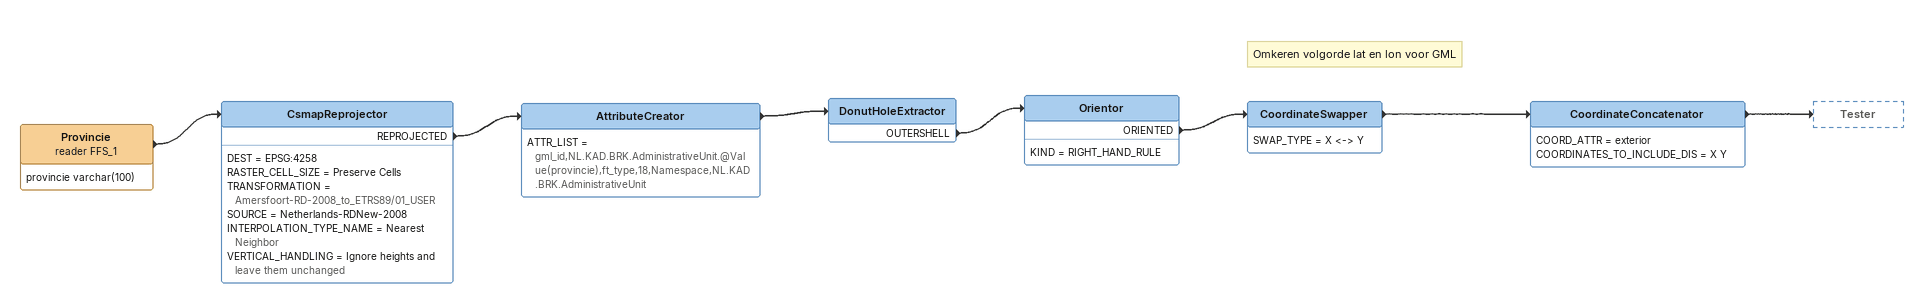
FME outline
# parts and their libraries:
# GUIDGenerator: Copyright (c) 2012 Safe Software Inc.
Provincie (reader FFS_1)
    attributes: provincie varchar(100)
    -> CsmapReprojector
CsmapReprojector
    DEST = EPSG:4258
    RASTER_CELL_SIZE = Preserve Cells
    TRANSFORMATION = Amersfoort-RD-2008_to_ETRS89/01_USER
    SOURCE = Netherlands-RDNew-2008
    INTERPOLATION_TYPE_NAME = Nearest Neighbor
    VERTICAL_HANDLING = Ignore heights and leave them unchanged
    REPROJECTED -> AttributeCreator
AttributeCreator
    ATTR_LIST = gml_id,NL.KAD.BRK.AdministrativeUnit.@Value(provincie),ft_type,18,Namespace,NL.KAD.BRK.AdministrativeUnit
    -> DonutHoleExtractor
DonutHoleExtractor
    OUTERSHELL -> Orientor
Orientor
    KIND = RIGHT_HAND_RULE
    ORIENTED -> CoordinateSwapper
Note: Omkeren volgorde lat en lon voor GML
CoordinateSwapper
    SWAP_TYPE = X <-> Y
    -> CoordinateConcatenator
CoordinateConcatenator
    COORD_ATTR = exterior
    COORDINATES_TO_INCLUDE_DIS = X Y
    -> Tester
